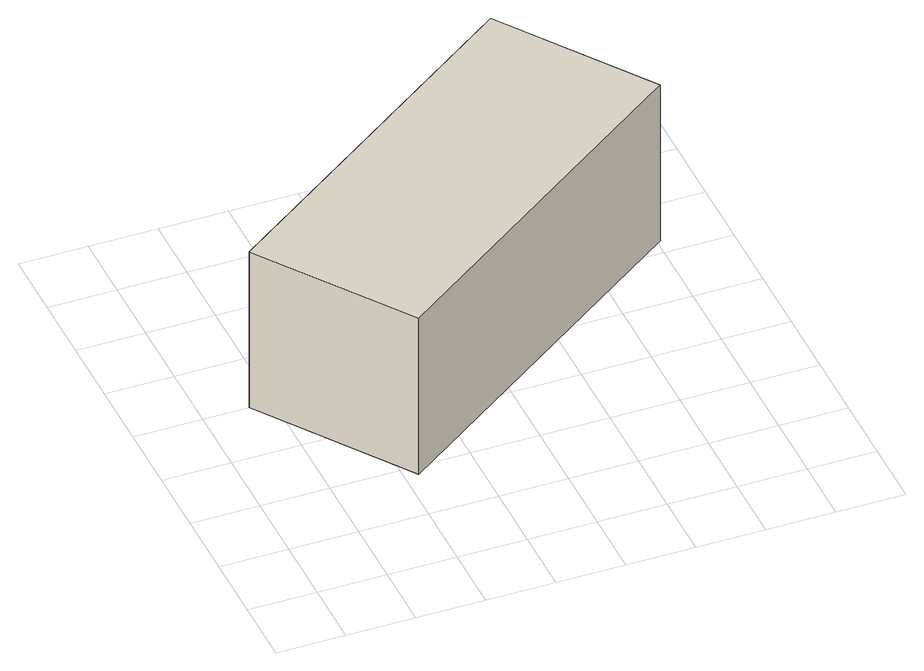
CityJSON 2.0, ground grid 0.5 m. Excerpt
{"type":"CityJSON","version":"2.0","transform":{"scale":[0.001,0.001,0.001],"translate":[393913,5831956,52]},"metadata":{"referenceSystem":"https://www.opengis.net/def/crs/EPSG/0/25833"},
"CityObjects":{
"building1":{"type":"Building","attributes":{"Gemeindeschluessel":"11000003","BezugspunktDach":"2200","function":"31001_2523","measuredHeight":1.31,"storeysAboveGround":1},"address":[{"country":"Germany","locality":"Berlin","thoroughfareNumber":"8 (5)","thoroughfareName":"Am Posseberg"}],"geometry":[{"type":"Solid","lod":"1","boundaries":[[[[0,1,2,3]],[[4,5,6,7]],[[4,7,3,2]],[[5,4,2,1]],[[6,5,1,0]],[[7,6,0,3]]]]}]}
},
"vertices":[
[1102,915,1450],[3525,2628,1450],[2756,3715,1450],[333,2003,1450],[2756,3715,141],[3525,2628,141],[1102,915,141],[333,2003,141]
]}
